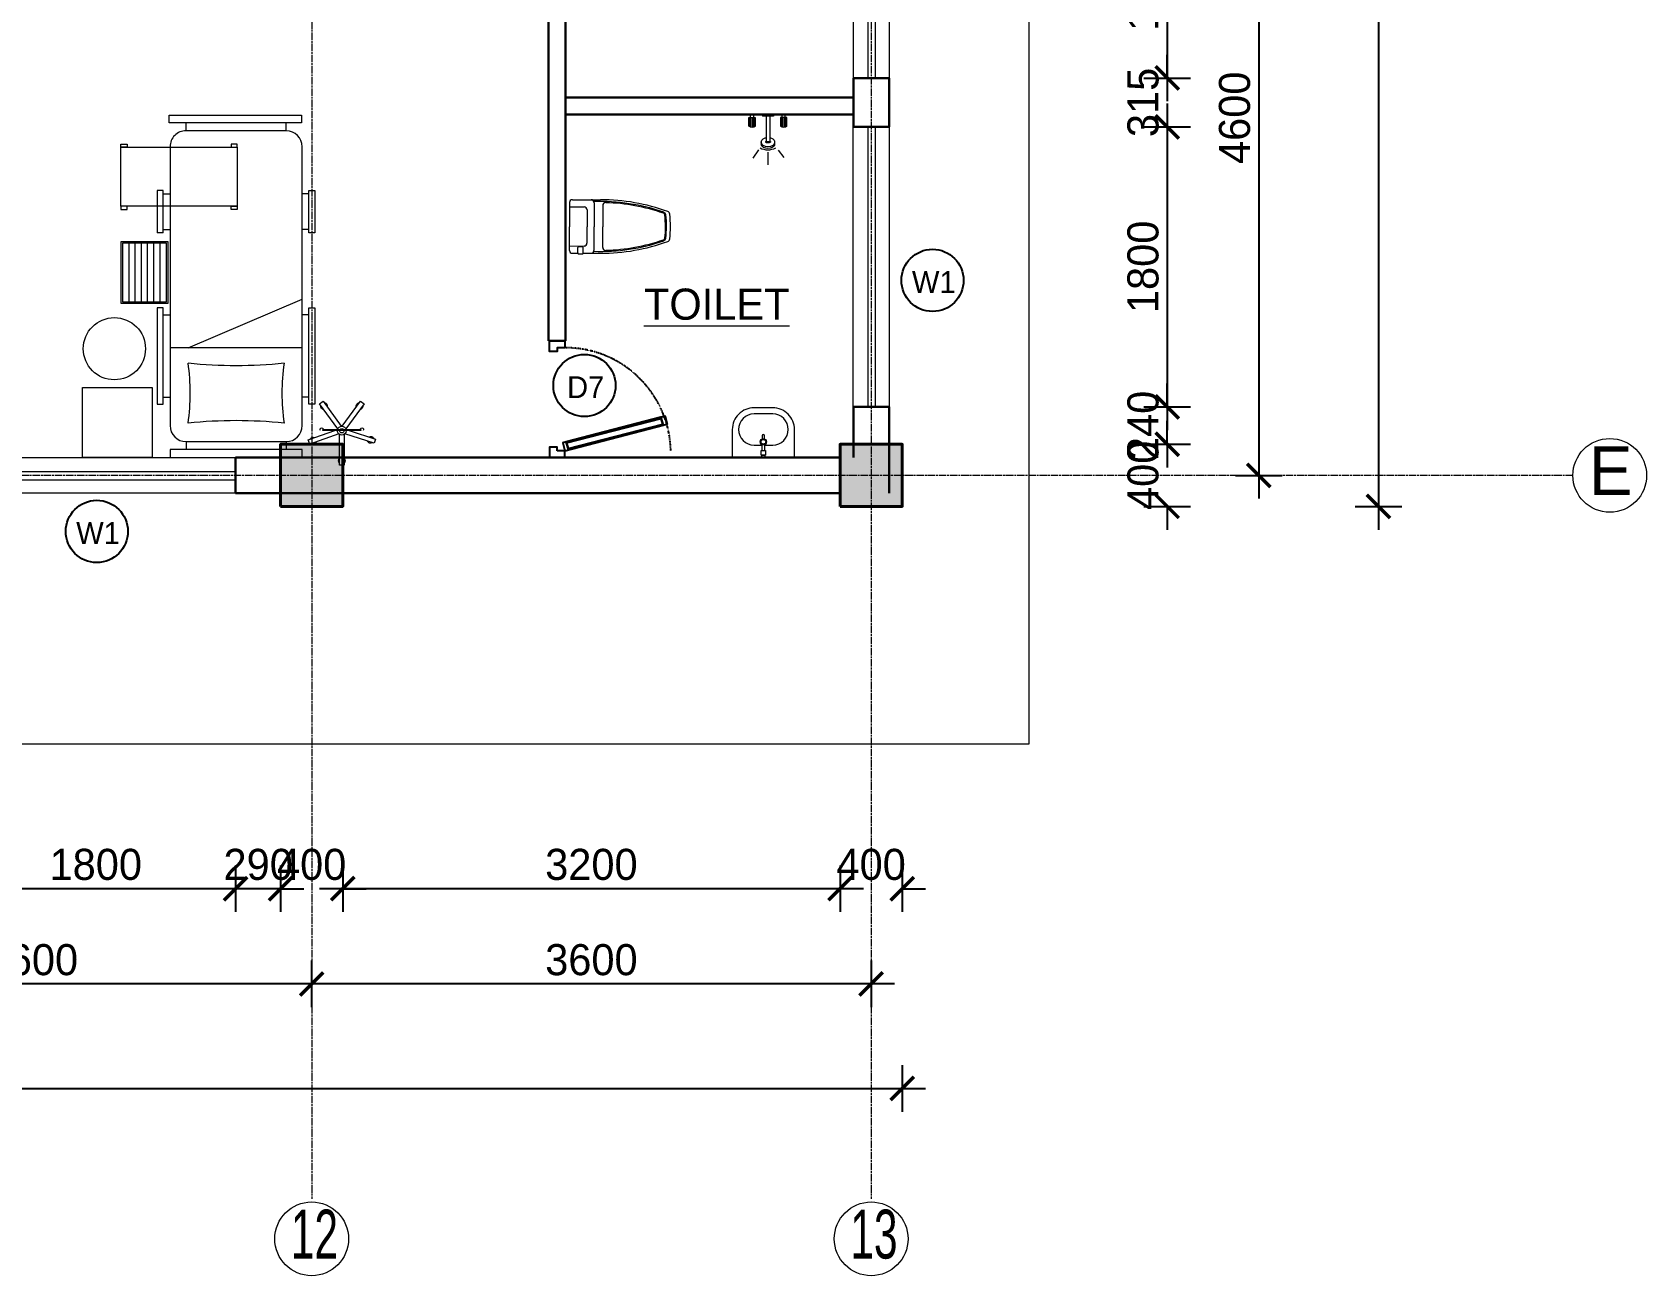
# Model space of a CAD drawing. Header units: inches. Extents: x -3071 to 2014935, y -37057 to 549694.
# Drawn here: x 1481552 to 1491939, y 351178 to 359177 of the extents above; entities that cross this region are included whole.
import ezdxf
from ezdxf.enums import TextEntityAlignment as Align

# ---------------------------------------------------------------- set-up
doc = ezdxf.new("R2010")
doc.units = ezdxf.units.IN
doc.header["$MEASUREMENT"] = 0
for name, pattern in [('ACAD_ISO08W100', [36, 24, -3, 6, -3]), ('DASHED', [0.75, 0.5, -0.25]), ('TRAZOS1', [0.15, 0.1, -0.05])]:
    doc.linetypes.add(name, pattern=pattern)
for name, color, linetype, lineweight in [('001-Archi- door window elevation', 92, 'Continuous', 25), ('001-Archi- Loose Furniture', 13, 'Continuous', 0), ('001-Archi-Opening Tags', 14, 'Continuous', 25), ('001-Archi-Sanitary', 130, 'Continuous', 5), ('001-Archi-Text', 180, 'Continuous', 18), ('002-Archi- Opening', 90, 'Continuous', 25), ('A .4 col', 5, 'Continuous', 40), ('A 0.13 dw', 3, 'Continuous', 13), ('A 0.13 IND DIM', 240, 'Continuous', 13), ('cen', 50, 'ACAD_ISO08W100', 5), ('dotted line', 1, 'DASHED', 9), ('Grid Tag', 6, 'Continuous', 20), ('p1 walls stone outline', 4, 'Continuous', 30)]:
    doc.layers.add(name, color=color, linetype=linetype, lineweight=lineweight)
doc.styles.add('Archi 100', font='GOTHIC.TTF', dxfattribs={"height": 200})
doc.styles.add('CG', font='GOTHIC.TTF', dxfattribs={"height": 40})
doc.styles.get("Standard").update_dxf_attribs({"font": 'GOTHIC.TTF'})
doc.dimstyles.new('Archi 100', dxfattribs={"dimtxt": 200, "dimasz": 150, "dimexe": 150, "dimexo": 300, "dimgap": 50, "dimtad": 1, "dimdec": 0, "dimrnd": 5, "dimzin": 0, "dimdsep": 46, "dimtxsty": 'Archi 100', "dimblk": 'ARCHTICK', "dimcen": 0.09, "dimdle": 150, "dimclrd": 256, "dimclre": 256, "dimclrt": 256, "dimadec": 0, "dimazin": 0, "dimtfac": 1, "dimtdec": 0, "dimtix": 1, "dimtofl": 0, "dimtmove": 0, "dimatfit": 3, "dimfxl": 150, "dimfxlon": 1, "dimtolj": 1, "dimtzin": 0, "dimlwd": -1, "dimlwe": -1, "dimarcsym": 0})

# ---------------------------------------------------------------- blocks, each defined once
blk = doc.blocks.new('W2')
at = {"layer": 'A 0.13 dw'}
for points in [[(143910, 195589), (143910, 195359), (142110, 195359), (142110, 195589)], [(142110, 195446), (143910, 195446), (143910, 195496), (142110, 195496)]]:
    blk.add_lwpolyline(points, close=True, dxfattribs=at)
blk = doc.blocks.new('grid')
at = {"layer": 'Grid Tag', "linetype": 'Continuous', "ltscale": 30}
blk.add_circle((51, 48), 264, dxfattribs=at)
blk.add_attdef('GRID', (-143, -93), '', height=200)
blk = doc.blocks.new('window tag')
blk.add_circle((0, 0), 200)
at = {"style": 'Archi 100', "flags": 1}
for tag, p in [('WIDTH', (15, 174.5)), ('HEIGHT', (-4.5, -348.5))]:
    blk.add_attdef(tag, p, '', height=200, dxfattribs=at)
at = {"style": 'Archi 100'}
blk.add_attdef('SYMBOL', text='', height=200, dxfattribs=at).set_placement((8, -10.5), align=Align.MIDDLE_CENTER)
blk = doc.blocks.new('MA-47')
for p, q in [((-0.1, 0.01), (-0.1, 0.39)), ((-0.06, 0.01), (-0.06, 0.39)), ((-0.02, 0.01), (-0.02, 0.39)), ((0.02, 0.01), (0.02, 0.39)), ((0.06, 0.01), (0.06, 0.39)), ((0.1, 0.01), (0.1, 0.39))]:
    blk.add_line(p, q)
for points in [[(0.15, 0.4), (0.15, 0), (-0.15, 0), (-0.15, 0.4)], [(0.14, 0.39), (0.14, 0.01), (-0.14, 0.01), (-0.14, 0.39)]]:
    blk.add_lwpolyline(points, close=True)
blk = doc.blocks.new('bed for ward')
for p, q in [((425, 0), (-425, 0)), ((425, -52), (425, 0)), ((-425, 0), (-425, -52)), ((-425, -52), (425, -52)), ((-322, -102), (-322, -52)), ((322, -102), (-322, -102)), ((322, -102), (322, -52)), ((-425, -205), (-425, -1999)), ((425, -1999), (425, -205)), ((-507, -963), (-507, -343)), ((-507, -343), (-469, -343)), ((-469, -343), (-469, -963)), ((-469, -389), (-425, -389)), ((469, -389), (425, -389)), ((469, -343), (469, -963)), ((507, -343), (469, -343)), ((507, -963), (507, -343)), ((309, -705), (-425, -1019)), ((-425, -705), (425, -705)), ((-469, -917), (-425, -917)), ((469, -917), (425, -917)), ((-469, -963), (-507, -963)), ((469, -963), (507, -963)), ((-507, -1717), (-507, -1446)), ((-507, -1446), (-469, -1446)), ((-469, -1446), (-469, -1717)), ((469, -1446), (507, -1446)), ((469, -1446), (469, -1717)), ((507, -1717), (507, -1446)), ((-469, -1466), (-425, -1466)), ((469, -1466), (425, -1466)), ((-469, -1717), (-507, -1717)), ((-469, -1697), (-425, -1697)), ((469, -1697), (425, -1697)), ((469, -1717), (507, -1717)), ((-421, -2153), (430, -2153)), ((-421, -2203), (-421, -2153)), ((-322, -2102), (-322, -2153)), ((-322, -2102), (322, -2102)), ((322, -2102), (322, -2153)), ((430, -2153), (430, -2203)), ((430, -2203), (-421, -2203))]:
    blk.add_line(p, q)
for centre, radius, start, end in [((-322, -205), 103, 90, 180), ((322, -205), 103, 0, 90), ((-1661, -414), 1366, 351.8497, 8.1503), ((0, 2685), 2922, 263.9324, 276.0676), ((1661, -414), 1366, 171.8497, 188.1503), ((0, -3514), 2922, 83.9324, 96.0676), ((-322, -1999), 103, 180, 270), ((322, -1999), 103, 270, 0)]:
    blk.add_arc(centre, radius, start, end)
blk = doc.blocks.new('A$C61D660A5')
for p, q in [((0, 190), (0, 210)), ((0, 210), (40, 210)), ((40, 210), (40, 190)), ((749.5, 210), (709.5, 210)), ((709.5, 210), (709.5, 190)), ((749.5, 190), (749.5, 210)), ((0, -190), (0, 190)), ((0, 190), (749.5, 190)), ((40, 190), (0, 190)), ((709.5, 190), (749.5, 190)), ((749.5, 190), (749.5, -190)), ((749.5, -190), (0, -190)), ((0, -190), (0, -210)), ((40, -190), (0, -190)), ((40, -210), (40, -190)), ((709.5, -210), (709.5, -190)), ((709.5, -190), (749.5, -190)), ((749.5, -190), (749.5, -210)), ((0, -210), (40, -210)), ((749.5, -210), (709.5, -210))]:
    blk.add_line(p, q)
blk = doc.blocks.new('A$C4ED6536C')
blk.add_line((0.117, 0), (-0.189, 0))
for points in [[(-0.018, 0.031), (-0.018, 0.279), (-0.054, 0.279), (-0.054, 0.031)], [(-0.06, 0.027), (-0.294, 0.109), (-0.306, 0.075), (-0.091, 0)], [(0.023, 0), (0.236, 0.068), (0.225, 0.102), (-0.012, 0.027)], [(-0.069, -0.015), (-0.215, -0.215), (-0.186, -0.236), (-0.04, -0.036)], [(-0.032, -0.036), (0.114, -0.236), (0.143, -0.215), (-0.003, -0.015)]]:
    blk.add_lwpolyline(points)
blk.add_lwpolyline([(-0.207, 0, 2.414214), (-0.189, 0), (-0.189, -0.009), (0.117, -0.009), (0.117, 0, 2.414214), (0.135, 0)], format="xyb")
for centre, radius, start, end in [((-0.036, 0.243), 0.027, 131.7788, 228.1582), ((-0.036, 0.243), 0.027, 311.7788, 48.1582), ((-0.266, 0.08), 0.027, 202.5611, 298.9405), ((-0.266, 0.08), 0.027, 22.5611, 118.9405), ((-0.036, 0), 0.036, 360, 180), ((-0.036, 0), 0.018, 0, 180), ((0.196, 0.074), 0.027, 59.502, 155.8814), ((0.196, 0.074), 0.027, 239.502, 335.8814), ((-0.036, 0), 0.036, 194.4775, 345.5225), ((-0.036, 0), 0.018, 210, 330), ((-0.179, -0.197), 0.027, 95.7559, 192.1352), ((-0.179, -0.197), 0.027, 275.7559, 12.1352), ((0.107, -0.197), 0.027, 167.937, 264.3164), ((0.107, -0.197), 0.027, 347.937, 84.3164)]:
    blk.add_arc(centre, radius, start, end)
blk = doc.blocks.new('General ward bed')
blk.add_lwpolyline([(989, -450), (539, -450), (539, 0), (989, 0)], close=True)
blk.add_circle((783, -700), 200)
at = {"xscale": -800, "yscale": 800, "zscale": 800}
blk.add_blockref('A$C4ED6536C', (-709, -173), dxfattribs=at)
for name, p in [('bed for ward', (0, 0)), ('A$C61D660A5', (-8, -1806))]:
    blk.add_blockref(name, p)
at = {"xscale": 1000, "yscale": 1000, "zscale": 1000, "rotation": 180}
blk.add_blockref('MA-47', (589, -990), dxfattribs=at)
blk = doc.blocks.new('sa oct uni toi')
for p, q in [((-214, 420), (-214, 287)), ((-88, 458), (-200, 458)), ((-158, 439), (-158, 287)), ((-89, 455), (-89, 420)), ((-60, 461), (-82, 461)), ((-19, 458), (-54, 458)), ((-53, 455), (-53, 420)), ((0, 439), (0, 287)), ((-113, 392), (-113, 287)), ((0, 411), (-94, 411)), ((-60, 414), (-82, 414)), ((-82, 414), (-82, 411)), ((-60, 414), (-60, 411)), ((-214, 151), (-214, 287)), ((-158, 132), (-158, 287)), ((-113, 179), (-113, 287)), ((0, 132), (0, 287)), ((-19, 113), (-200, 113)), ((0, 160), (-94, 160))]:
    blk.add_line(p, q)
for centre, radius, start, end in [((-200, -804), 1262, 90, 110.0218), ((-200, -804), 1250, 88.0034, 109.0034), ((-200, -804), 1243, 91.5459, 109.0034), ((-233, 420), 18.9, 360, 91.5459), ((-139, 439), 18.9, 90, 180), ((-82, 455), 6.31, 150, 180), ((-82, 420), 6.31, 180, 270), ((-82, 455), 6.31, 90, 150), ((-60, 455), 6.31, 30, 90), ((-60, 420), 6.31, 270, 360), ((-60, 455), 6.31, 360, 30), ((-19, 439), 18.9, 360, 90), ((-35, 287), 615, 172.6652, 179.9981), ((-626, 364), 18.9, 110.0218, 174.8892), ((-44, 287), 580, 172.6856, 179.998), ((-601, 359), 18.9, 109.0034, 174.9977), ((-44, 287), 575, 172.6683, 179.998), ((-601, 359), 12.6, 109.0034, 174.9977), ((-94, 392), 18.9, 90, 180), ((15, 287), 665, 180.0016, 187.0523), ((6, 287), 631, 180.0016, 187.0158), ((-601, 212), 18.9, 185.0023, 250.9966), ((7, 287), 625, 180.0016, 187.0303), ((-601, 212), 12.6, 185.0023, 250.9966), ((-626, 207), 18.9, 185.1108, 249.9782), ((-200, 1375), 1262, 249.9782, 270), ((-200, 1375), 1250, 250.9966, 271.9966), ((-200, 1375), 1243, 250.9966, 268.4541), ((-233, 151), 18.9, 268.4541, 360), ((-139, 132), 18.9, 180, 270), ((-94, 179), 18.9, 180, 270), ((-19, 132), 18.9, 270, 360)]:
    blk.add_arc(centre, radius, start, end)
blk = doc.blocks.new('charpi western plan with cistern')
at = {"rotation": 270}
blk.add_blockref('sa oct uni toi', (-287, 0), dxfattribs=at)
blk = doc.blocks.new('SGOWER')
for p, q in [((1272582, 1354836), (1272534, 1354873)), ((1272729, 1354878), (1272791, 1354878)), ((1272729, 1354867), (1272791, 1354867)), ((1272731, 1354885), (1272791, 1354885)), ((1272731, 1354861), (1272791, 1354861)), ((1272734, 1354889), (1272791, 1354889)), ((1272734, 1354856), (1272791, 1354856)), ((1272735, 1354891), (1272791, 1354891)), ((1272735, 1354854), (1272791, 1354854)), ((1272737, 1354893), (1272791, 1354893)), ((1272791, 1354853), (1272737, 1354853)), ((1272791, 1354893), (1272791, 1354853)), ((1272791, 1354883), (1272811, 1354883)), ((1272791, 1354863), (1272811, 1354863)), ((1272811, 1354883), (1272811, 1354863)), ((1272568, 1354771), (1272487, 1354771)), ((1272634, 1354814), (1272622, 1354814)), ((1272637, 1354787), (1272634, 1354787)), ((1272637, 1354755), (1272634, 1354755)), ((1272637, 1354755), (1272637, 1354787)), ((1272801, 1354784), (1272637, 1354784)), ((1272801, 1354759), (1272637, 1354759)), ((1272811, 1354807), (1272801, 1354807)), ((1272801, 1354807), (1272801, 1354736)), ((1272811, 1354807), (1272811, 1354736)), ((1272585, 1354711), (1272530, 1354674)), ((1272634, 1354728), (1272622, 1354728)), ((1272729, 1354675), (1272791, 1354675)), ((1272729, 1354664), (1272791, 1354664)), ((1272731, 1354682), (1272791, 1354682)), ((1272731, 1354658), (1272791, 1354658)), ((1272734, 1354686), (1272791, 1354686)), ((1272734, 1354653), (1272791, 1354653)), ((1272735, 1354688), (1272791, 1354688)), ((1272735, 1354651), (1272791, 1354651)), ((1272791, 1354690), (1272737, 1354690)), ((1272737, 1354649), (1272791, 1354649)), ((1272791, 1354649), (1272791, 1354690)), ((1272791, 1354680), (1272811, 1354680)), ((1272791, 1354659), (1272811, 1354659)), ((1272811, 1354736), (1272801, 1354736)), ((1272811, 1354680), (1272811, 1354659))]:
    blk.add_line(p, q)
for centre, major_axis, start_param, end_param in [((1272759, 1354873), (-21.6, -21.6), -1.515126, -0.055671), ((1272661, 1354771), (-47.9, -47.9), -1.207719, -0.363078), ((1272622, 1354789), (-18, 18), 5.497787, 6.646263), ((1272622, 1354754), (-18, -18), -0.363078, 0.785398), ((1272661, 1354771), (-40.7, 40.7), 0.215777, 1.355019), ((1272634, 1354789), (-18, 18), 4.496612, 6.498962), ((1272634, 1354754), (-18, 18), 1.355019, 3.357369), ((1272655, 1354771), (-19.1, 19.1), 0.161314, 1.409482), ((1272606, 1354771), (-40.7, -40.7), 2.578612, 2.925816), ((1272606, 1354771), (-40.7, 40.7), 3.357369, 3.704573), ((1272759, 1354670), (-21.6, -21.6), -1.515126, -0.055671)]:
    blk.add_ellipse(centre, major_axis=major_axis, ratio=1, start_param=start_param, end_param=end_param)
at = {"extrusion": (0, 0, -1)}
blk.add_ellipse((1272687, 1354771), major_axis=(0, 103), ratio=1, start_param=4.205176, end_param=5.219602, dxfattribs=at)
blk = doc.blocks.new('ed 17')
for p, q in [((95, -116), (44, -130)), ((44, -130), (208, -761)), ((50, -152), (101, -138)), ((94, -140), (58, -150)), ((58, -150), (215, -759)), ((94, -140), (251, -750)), ((101, -138), (95, -116)), ((259, -748), (101, -138)), ((101, -138), (259, -748)), ((215, -759), (208, -761)), ((208, -761), (215, -788)), ((251, -750), (215, -759)), ((266, -774), (215, -788)), ((251, -750), (259, -748)), ((259, -748), (266, -774))]:
    blk.add_line(p, q)
for points in [[(44, -80), (67, -80), (67, -30), (0, -30), (0, -130), (44, -130), (208, -761), (215, -788), (266, -774), (259, -748), (101, -138), (101, -138), (95, -116), (44, -130)], [(58, -150), (215, -759), (251, -750), (94, -140)]]:
    blk.add_lwpolyline(points, close=True)
at = {"elevation": 0}
blk.add_lwpolyline([(750, -30), (750, -130), (706, -130), (706, -80), (683, -80), (683, -30)], close=True, dxfattribs=at)
at = {"linetype": 'TRAZOS1'}
blk.add_arc((28, -133), 678, 271.3504, 0.2643, dxfattribs=at)
blk = doc.blocks.new('tap bib short neck plan')
at = {"linetype": 'Continuous'}
blk.add_lwpolyline([(39, 10), (0, 10), (0, -10), (39, -10)], dxfattribs=at)
blk.add_lwpolyline([(74, -8), (95, -8, 1), (95, 8), (74, 8)], format="xyb", dxfattribs=at)
for radius in [20, 15]:
    blk.add_circle((56, 0), radius, dxfattribs=at)
blk = doc.blocks.new('washbasin plan 0400w with tap')
blk.add_lwpolyline([(60, 320, -0.312376), (60, 320), (-60, 320, 0.414214), (-200, 180), (-200, 0), (200, 0), (200, 180, 0.414214)], format="xyb", close=True)
blk.add_lwpolyline([(10, 80), (60, 80, 1), (60, 280), (-60, 280, 1), (-60, 80), (-10, 80)], format="xyb")
at = {"linetype": 'Continuous'}
for points in [[(-14, 45), (14, 45), (14, 15), (-14, 15)], [(-10, 15), (10, 15), (10, 0), (-10, 0)]]:
    blk.add_lwpolyline(points, close=True, dxfattribs=at)
at = {"ltscale": 100, "rotation": 90}
blk.add_blockref('tap bib short neck plan', (0, 45), dxfattribs=at)
blk = doc.blocks.new('vfrfrfef')
at = {"layer": 'A 0.13 dw'}
for points in [[(1185496, 370608), (1185496, 370378), (1184296, 370378), (1184296, 370608)], [(1184296, 370465), (1185496, 370465), (1185496, 370515), (1184296, 370515)]]:
    blk.add_lwpolyline(points, close=True, dxfattribs=at)
blk = doc.blocks.new('_ArchTick')
at = {"color": 0, "linetype": 'ByBlock', "const_width": 0.15}
blk.add_lwpolyline([(-0.5, -0.5), (0.5, 0.5)], dxfattribs=at)
blk = doc.blocks.new('*D1870')
at = {"transparency": 16777216}
for p, q in [((1488854, 360233), (1488854, 358733)), ((1488704, 360083), (1489004, 360083)), ((1488704, 358883), (1489004, 358883))]:
    blk.add_line(p, q, dxfattribs=at)
at = {"layer": 'Defpoints', "color": 0, "transparency": 16777216}
for p in [(1487064, 360083), (1487064, 358883), (1488854, 358883)]:
    blk.add_point(p, dxfattribs=at)
at = {"transparency": 16777216, "xscale": 150, "yscale": 150, "zscale": 150}
for p, rotation in [((1488854, 360083), 90), ((1488854, 358883), 270)]:
    blk.add_blockref('_ArchTick', p, dxfattribs=dict(at, rotation=rotation))
at = {"transparency": 16777216, "insert": (1488699, 359483), "char_height": 200, "attachment_point": 5, "rotation": 90, "style": 'Archi 100'}
blk.add_mtext('\\A1;1200', dxfattribs=at)
blk = doc.blocks.new('*D1871')
at = {"transparency": 16777216}
for p, q in [((1488854, 358883), (1488854, 359033)), ((1488704, 358883), (1489004, 358883)), ((1488704, 358568), (1489004, 358568)), ((1488854, 358568), (1488854, 358418))]:
    blk.add_line(p, q, dxfattribs=at)
at = {"layer": 'Defpoints', "color": 0, "transparency": 16777216}
for p in [(1487064, 358883), (1487064, 358568), (1488854, 358568)]:
    blk.add_point(p, dxfattribs=at)
at = {"transparency": 16777216, "xscale": 150, "yscale": 150, "zscale": 150}
for p, rotation in [((1488854, 358883), 270), ((1488854, 358568), 90)]:
    blk.add_blockref('_ArchTick', p, dxfattribs=dict(at, rotation=rotation))
at = {"transparency": 16777216, "insert": (1488699, 358726), "char_height": 200, "attachment_point": 5, "rotation": 90, "style": 'Archi 100'}
blk.add_mtext('\\A1;315', dxfattribs=at)
blk = doc.blocks.new('*D1872')
at = {"transparency": 16777216}
for p, q in [((1488854, 358718), (1488854, 356618)), ((1488704, 358568), (1489004, 358568)), ((1488704, 356768), (1489004, 356768))]:
    blk.add_line(p, q, dxfattribs=at)
at = {"layer": 'Defpoints', "color": 0, "transparency": 16777216}
for p in [(1487064, 358568), (1487064, 356768), (1488854, 356768)]:
    blk.add_point(p, dxfattribs=at)
at = {"transparency": 16777216, "xscale": 150, "yscale": 150, "zscale": 150}
for p, rotation in [((1488854, 358568), 90), ((1488854, 356768), 270)]:
    blk.add_blockref('_ArchTick', p, dxfattribs=dict(at, rotation=rotation))
at = {"transparency": 16777216, "insert": (1488699, 357668), "char_height": 200, "attachment_point": 5, "rotation": 90, "style": 'Archi 100'}
blk.add_mtext('\\A1;1800', dxfattribs=at)
blk = doc.blocks.new('*D1873')
at = {"transparency": 16777216}
for p, q in [((1488854, 356768), (1488854, 356918)), ((1488704, 356768), (1489004, 356768)), ((1488704, 356527), (1489004, 356527)), ((1488854, 356527), (1488854, 356377))]:
    blk.add_line(p, q, dxfattribs=at)
at = {"layer": 'Defpoints', "color": 0, "transparency": 16777216}
for p in [(1487064, 356768), (1487149, 356527), (1488854, 356527)]:
    blk.add_point(p, dxfattribs=at)
at = {"transparency": 16777216, "xscale": 150, "yscale": 150, "zscale": 150}
for p, rotation in [((1488854, 356768), 270), ((1488854, 356527), 90)]:
    blk.add_blockref('_ArchTick', p, dxfattribs=dict(at, rotation=rotation))
at = {"transparency": 16777216, "insert": (1488699, 356648), "char_height": 200, "attachment_point": 5, "rotation": 90, "style": 'Archi 100'}
blk.add_mtext('\\A1;240', dxfattribs=at)
blk = doc.blocks.new('*D1874')
at = {"transparency": 16777216}
for p, q in [((1488854, 356527), (1488854, 356677)), ((1488704, 356527), (1489004, 356527)), ((1488704, 356127), (1489004, 356127)), ((1488854, 356127), (1488854, 355977))]:
    blk.add_line(p, q, dxfattribs=at)
at = {"layer": 'Defpoints', "color": 0, "transparency": 16777216}
for p in [(1487149, 356527), (1487149, 356127), (1488854, 356127)]:
    blk.add_point(p, dxfattribs=at)
at = {"transparency": 16777216, "xscale": 150, "yscale": 150, "zscale": 150}
for p, rotation in [((1488854, 356527), 270), ((1488854, 356127), 90)]:
    blk.add_blockref('_ArchTick', p, dxfattribs=dict(at, rotation=rotation))
at = {"transparency": 16777216, "insert": (1488699, 356327), "char_height": 200, "attachment_point": 5, "rotation": 90, "style": 'Archi 100'}
blk.add_mtext('\\A1;400', dxfattribs=at)
blk = doc.blocks.new('*D1878')
at = {"transparency": 16777216}
for p, q in [((1489443, 361077), (1489443, 356177)), ((1489293, 360927), (1489593, 360927)), ((1489293, 356327), (1489593, 356327))]:
    blk.add_line(p, q, dxfattribs=at)
at = {"layer": 'Defpoints', "color": 0, "transparency": 16777216}
for p in [(1486949, 360927), (1486949, 356327), (1489443, 356327)]:
    blk.add_point(p, dxfattribs=at)
at = {"transparency": 16777216, "xscale": 150, "yscale": 150, "zscale": 150}
for p, rotation in [((1489443, 360927), 90), ((1489443, 356327), 270)]:
    blk.add_blockref('_ArchTick', p, dxfattribs=dict(at, rotation=rotation))
at = {"transparency": 16777216, "insert": (1489288, 358627), "char_height": 200, "attachment_point": 5, "rotation": 90, "style": 'Archi 100'}
blk.add_mtext('\\A1;4600', dxfattribs=at)
blk = doc.blocks.new('*D1879')
at = {"transparency": 16777216}
for p, q in [((1490213, 373377), (1490213, 355977)), ((1490063, 373227), (1490363, 373227)), ((1490063, 356127), (1490363, 356127))]:
    blk.add_line(p, q, dxfattribs=at)
at = {"layer": 'Defpoints', "color": 0, "transparency": 16777216}
for p in [(1487149, 373227), (1487149, 356127), (1490213, 356127)]:
    blk.add_point(p, dxfattribs=at)
at = {"transparency": 16777216, "xscale": 150, "yscale": 150, "zscale": 150}
for p, rotation in [((1490213, 373227), 90), ((1490213, 356127), 270)]:
    blk.add_blockref('_ArchTick', p, dxfattribs=dict(at, rotation=rotation))
at = {"transparency": 16777216, "insert": (1490058, 364677), "char_height": 200, "attachment_point": 5, "rotation": 90, "style": 'Archi 100'}
blk.add_mtext('\\A1;17100', dxfattribs=at)
blk = doc.blocks.new('*D1880')
at = {"transparency": 16777216}
for p, q in [((1486749, 353818), (1486749, 353518)), ((1487149, 353818), (1487149, 353518)), ((1486749, 353668), (1486599, 353668)), ((1487149, 353668), (1487299, 353668))]:
    blk.add_line(p, q, dxfattribs=at)
at = {"layer": 'Defpoints', "color": 0, "transparency": 16777216}
for p in [(1486749, 356127), (1487149, 356127), (1486749, 353668)]:
    blk.add_point(p, dxfattribs=at)
at = {"transparency": 16777216, "xscale": 150, "yscale": 150, "zscale": 150}
blk.add_blockref('_ArchTick', (1486749, 353668), dxfattribs=at)
at = {"transparency": 16777216, "xscale": 150, "yscale": 150, "zscale": 150, "rotation": 180}
blk.add_blockref('_ArchTick', (1487149, 353668), dxfattribs=at)
at = {"transparency": 16777216, "insert": (1486949, 353823), "char_height": 200, "attachment_point": 5, "style": 'Archi 100'}
blk.add_mtext('\\A1;400', dxfattribs=at)
blk = doc.blocks.new('*D1881')
at = {"transparency": 16777216}
for p, q in [((1483549, 353818), (1483549, 353518)), ((1486749, 353818), (1486749, 353518)), ((1486899, 353668), (1483399, 353668))]:
    blk.add_line(p, q, dxfattribs=at)
at = {"layer": 'Defpoints', "color": 0, "transparency": 16777216}
for p in [(1483549, 356127), (1486749, 356127), (1483549, 353668)]:
    blk.add_point(p, dxfattribs=at)
at = {"transparency": 16777216, "xscale": 150, "yscale": 150, "zscale": 150, "rotation": 180}
blk.add_blockref('_ArchTick', (1483549, 353668), dxfattribs=at)
at = {"transparency": 16777216, "xscale": 150, "yscale": 150, "zscale": 150}
blk.add_blockref('_ArchTick', (1486749, 353668), dxfattribs=at)
at = {"transparency": 16777216, "insert": (1485149, 353823), "char_height": 200, "attachment_point": 5, "style": 'Archi 100'}
blk.add_mtext('\\A1;3200', dxfattribs=at)
blk = doc.blocks.new('*D1882')
at = {"transparency": 16777216}
for p, q in [((1483149, 353818), (1483149, 353518)), ((1483549, 353818), (1483549, 353518)), ((1483149, 353668), (1482999, 353668)), ((1483549, 353668), (1483699, 353668))]:
    blk.add_line(p, q, dxfattribs=at)
at = {"layer": 'Defpoints', "color": 0, "transparency": 16777216}
for p in [(1483149, 356127), (1483549, 356127), (1483149, 353668)]:
    blk.add_point(p, dxfattribs=at)
at = {"transparency": 16777216, "xscale": 150, "yscale": 150, "zscale": 150}
blk.add_blockref('_ArchTick', (1483149, 353668), dxfattribs=at)
at = {"transparency": 16777216, "xscale": 150, "yscale": 150, "zscale": 150, "rotation": 180}
blk.add_blockref('_ArchTick', (1483549, 353668), dxfattribs=at)
at = {"transparency": 16777216, "insert": (1483349, 353823), "char_height": 200, "attachment_point": 5, "style": 'Archi 100'}
blk.add_mtext('\\A1;400', dxfattribs=at)
blk = doc.blocks.new('*D1883')
at = {"transparency": 16777216}
for p, q in [((1482860, 353818), (1482860, 353518)), ((1483149, 353818), (1483149, 353518)), ((1482860, 353668), (1482710, 353668)), ((1483149, 353668), (1483299, 353668))]:
    blk.add_line(p, q, dxfattribs=at)
at = {"layer": 'Defpoints', "color": 0, "transparency": 16777216}
for p in [(1482860, 356212), (1483149, 356127), (1482860, 353668)]:
    blk.add_point(p, dxfattribs=at)
at = {"transparency": 16777216, "xscale": 150, "yscale": 150, "zscale": 150}
blk.add_blockref('_ArchTick', (1482860, 353668), dxfattribs=at)
at = {"transparency": 16777216, "xscale": 150, "yscale": 150, "zscale": 150, "rotation": 180}
blk.add_blockref('_ArchTick', (1483149, 353668), dxfattribs=at)
at = {"transparency": 16777216, "insert": (1483005, 353823), "char_height": 200, "attachment_point": 5, "style": 'Archi 100'}
blk.add_mtext('\\A1;290', dxfattribs=at)
blk = doc.blocks.new('*D1884')
at = {"transparency": 16777216}
for p, q in [((1481060, 353818), (1481060, 353518)), ((1482860, 353818), (1482860, 353518)), ((1483010, 353668), (1480910, 353668))]:
    blk.add_line(p, q, dxfattribs=at)
at = {"layer": 'Defpoints', "color": 0, "transparency": 16777216}
for p in [(1481060, 356212), (1482860, 356212), (1481060, 353668)]:
    blk.add_point(p, dxfattribs=at)
at = {"transparency": 16777216, "xscale": 150, "yscale": 150, "zscale": 150, "rotation": 180}
blk.add_blockref('_ArchTick', (1481060, 353668), dxfattribs=at)
at = {"transparency": 16777216, "xscale": 150, "yscale": 150, "zscale": 150}
blk.add_blockref('_ArchTick', (1482860, 353668), dxfattribs=at)
at = {"transparency": 16777216, "insert": (1481960, 353823), "char_height": 200, "attachment_point": 5, "style": 'Archi 100'}
blk.add_mtext('\\A1;1800', dxfattribs=at)
blk = doc.blocks.new('*D1908')
at = {"transparency": 16777216}
for p, q in [((1483349, 353205), (1483349, 352905)), ((1486949, 353205), (1486949, 352905)), ((1487099, 353055), (1483199, 353055))]:
    blk.add_line(p, q, dxfattribs=at)
at = {"layer": 'Defpoints', "color": 0, "transparency": 16777216}
for p in [(1483349, 356327), (1486949, 356327), (1483349, 353055)]:
    blk.add_point(p, dxfattribs=at)
at = {"transparency": 16777216, "xscale": 150, "yscale": 150, "zscale": 150, "rotation": 180}
blk.add_blockref('_ArchTick', (1483349, 353055), dxfattribs=at)
at = {"transparency": 16777216, "xscale": 150, "yscale": 150, "zscale": 150}
blk.add_blockref('_ArchTick', (1486949, 353055), dxfattribs=at)
at = {"transparency": 16777216, "insert": (1485149, 353210), "char_height": 200, "attachment_point": 5, "style": 'Archi 100'}
blk.add_mtext('\\A1;3600', dxfattribs=at)
blk = doc.blocks.new('*D1909')
at = {"transparency": 16777216}
for p, q in [((1479749, 353205), (1479749, 352905)), ((1483349, 353205), (1483349, 352905)), ((1483499, 353055), (1479599, 353055))]:
    blk.add_line(p, q, dxfattribs=at)
at = {"layer": 'Defpoints', "color": 0, "transparency": 16777216}
for p in [(1479749, 356327), (1483349, 356327), (1479749, 353055)]:
    blk.add_point(p, dxfattribs=at)
at = {"transparency": 16777216, "xscale": 150, "yscale": 150, "zscale": 150, "rotation": 180}
blk.add_blockref('_ArchTick', (1479749, 353055), dxfattribs=at)
at = {"transparency": 16777216, "xscale": 150, "yscale": 150, "zscale": 150}
blk.add_blockref('_ArchTick', (1483349, 353055), dxfattribs=at)
at = {"transparency": 16777216, "insert": (1481549, 353210), "char_height": 200, "attachment_point": 5, "style": 'Archi 100'}
blk.add_mtext('\\A1;3600', dxfattribs=at)
blk = doc.blocks.new('*D1920')
at = {"transparency": 16777216}
for p, q in [((1448076, 352533), (1448076, 352233)), ((1487149, 352533), (1487149, 352233)), ((1447926, 352383), (1487299, 352383))]:
    blk.add_line(p, q, dxfattribs=at)
at = {"layer": 'Defpoints', "color": 0, "transparency": 16777216}
for p in [(1448076, 359072), (1487149, 356127), (1487149, 352383)]:
    blk.add_point(p, dxfattribs=at)
at = {"transparency": 16777216, "xscale": 150, "yscale": 150, "zscale": 150, "rotation": 180}
blk.add_blockref('_ArchTick', (1448076, 352383), dxfattribs=at)
at = {"transparency": 16777216, "xscale": 150, "yscale": 150, "zscale": 150}
blk.add_blockref('_ArchTick', (1487149, 352383), dxfattribs=at)
at = {"transparency": 16777216, "insert": (1467613, 352538), "char_height": 200, "attachment_point": 5, "style": 'Archi 100'}
blk.add_mtext('\\A1;39075', dxfattribs=at)

msp = doc.modelspace()

# ---------------------------------------------------------------- hatches: boundary and pattern name
at = {"layer": 'A .4 col', "linetype": 'Continuous'}
h = msp.add_hatch(color=256, dxfattribs=at)
h.dxf.hatch_style = 1
h.paths.add_polyline_path([(1483149.45, 356126.7), (1483549.45, 356126.7), (1483549.45, 356526.7), (1483149.45, 356526.7)])
h = msp.add_hatch(color=256, dxfattribs=at)
h.dxf.hatch_style = 1
h.paths.add_polyline_path([(1486749.45, 356126.7), (1487149.45, 356126.7), (1487149.45, 356526.7), (1486749.45, 356526.7)])

# ---------------------------------------------------------------- linework, layer by layer
for points in [[(1483149.45, 356126.7), (1483549.45, 356126.7), (1483549.45, 356526.7), (1483149.45, 356526.7)], [(1486749.45, 356126.7), (1487149.45, 356126.7), (1487149.45, 356526.7), (1486749.45, 356526.7)]]:
    msp.add_lwpolyline(points, close=True, dxfattribs=at)
at = {"layer": 'cen', "ltscale": 2}
for p, q in [((1483349.45, 378616.21), (1483349.45, 351672.05)), ((1486949.45, 378616.21), (1486949.45, 351672.05)), ((1491464.45, 356326.7), (1443784.45, 356326.7))]:
    msp.add_line(p, q, dxfattribs=at)
at = {"layer": 'dotted line', "linetype": 'Continuous', "ltscale": 1000}
for p, q in [((1487964.45, 374042.47), (1487964.45, 354596.65)), ((1487964.45, 354596.65), (1466174.45, 354596.65))]:
    msp.add_line(p, q, dxfattribs=at)
at = {"layer": 'p1 walls stone outline'}
for p, q in [((1484872.67, 360810.47), (1484872.67, 357191.69)), ((1484982.67, 360810.47), (1484982.67, 357191.69)), ((1486834.45, 358882.86), (1487064.45, 358882.86)), ((1484982.67, 358758.35), (1486834.45, 358758.35)), ((1484982.67, 358648.35), (1486834.45, 358648.35)), ((1486834.45, 358568.29), (1487064.45, 358568.29)), ((1484982.67, 357191.69, 0), (1484872.67, 357191.69, 0)), ((1486834.45, 356768.4), (1486834.45, 356441.46)), ((1486834.45, 356768.4), (1487064.45, 356768.4)), ((1487064.45, 356768.4), (1487064.45, 356211.47)), ((1486749.45, 356441.69), (1482860.06, 356441.69)), ((1482860.06, 356441.69), (1482860.06, 356211.7)), ((1482860.06, 356441.69), (1482860.06, 356211.7)), ((1483149.45, 356211.7), (1483149.45, 356441.7)), ((1486749.45, 356211.7), (1486749.45, 356441.7)), ((1486749.45, 356211.69), (1482860.06, 356211.7))]:
    msp.add_line(p, q, dxfattribs=at)
msp.add_lwpolyline([(1486834.45, 358882.86), (1487064.45, 358882.86), (1487064.45, 358568.29), (1486834.45, 358568.29)], close=True, dxfattribs=at)

# ---------------------------------------------------------------- block references
ref = msp.add_blockref('grid', (1491655.51, 356283.59), dxfattribs=dict(xscale=0.8987445155798923, yscale=0.8987445155798923, zscale=0.8987445155798923))
ref.add_attrib('GRID', 'E', (1491566.98, 356199.81), dxfattribs={"height": 314.56})
ref = msp.add_blockref('grid', (1483303.22, 351372.47), dxfattribs=dict(xscale=0.8987445155798923, yscale=0.8987445155798923, zscale=0.8987445155798923))
ref.add_attrib('GRID', '12', (1483214.69, 351288.69), dxfattribs={"height": 314.561, "width": 0.65})
ref = msp.add_blockref('grid', (1486903.22, 351372.47), dxfattribs=dict(xscale=0.8987445155798923, yscale=0.8987445155798923, zscale=0.8987445155798923))
ref.add_attrib('GRID', '13', (1486814.69, 351288.69), dxfattribs={"height": 314.561, "width": 0.65})
at = {"layer": '001-Archi- door window elevation', "color": 2, "rotation": 90}
msp.add_blockref('vfrfrfef', (1857442.29, -825413.26), dxfattribs=at)
at = {"layer": '001-Archi- Loose Furniture', "rotation": 180}
msp.add_blockref('General ward bed', (1482862.8, 356441.69), dxfattribs=at)
at = {"layer": '001-Archi-Opening Tags'}
ref = msp.add_blockref('window tag', (1487343.82, 357581.31), dxfattribs=at)
ref.add_attrib('SYMBOL', 'W1', dxfattribs={"layer": '0', "height": 140, "style": 'CG'}).set_placement((1487351.82, 357570.81), align=Align.MIDDLE_CENTER)
ref = msp.add_blockref('window tag', (1485104.18, 356904.86, 0), dxfattribs=at)
ref.add_attrib('SYMBOL', 'D7', dxfattribs={"layer": '0', "height": 140, "style": 'CG'}).set_placement((1485112.18, 356894.36, 0), align=Align.MIDDLE_CENTER)
ref = msp.add_blockref('window tag', (1481966.61, 355966.27), dxfattribs=at)
ref.add_attrib('SYMBOL', 'W1', dxfattribs={"layer": '0', "height": 140, "style": 'CG'}).set_placement((1481974.61, 355955.77), align=Align.MIDDLE_CENTER)
at = {"layer": '001-Archi-Sanitary', "xscale": -1, "rotation": 270}
msp.add_blockref('SGOWER', (131513.64, -914163.03), dxfattribs=at)
at = {"layer": '001-Archi-Sanitary', "extrusion": (0.000122475, -0.000312464, -1), "xscale": -1, "zscale": -1, "rotation": 90.0069857846302}
msp.add_blockref('charpi western plan with cistern', (-1485007.73, 357926.36, 70.04), dxfattribs=at)
at = {"layer": '001-Archi-Sanitary'}
msp.add_blockref('washbasin plan 0400w with tap', (1486255.69, 356441.69), dxfattribs=at)
at = {"layer": '002-Archi- Opening', "rotation": 90}
msp.add_blockref('ed 17', (1484848.75, 356441.69), dxfattribs=at)
at = {"layer": 'A 0.13 IND DIM', "rotation": 90}
msp.add_blockref('W2', (1682423.05, 214658.14), dxfattribs=at)
at = {"layer": 'A 0.13 IND DIM'}
msp.add_blockref('W2', (1338949.39, 160853.09), dxfattribs=at)

# ---------------------------------------------------------------- texts
at = {"layer": '001-Archi-Text', "insert": (1486423.46, 357528.29), "char_height": 200, "attachment_point": 3, "style": 'Archi 100'}
msp.add_mtext_dynamic_manual_height_columns('{\\LTOILET}', width=976, gutter_width=1000, heights=[0], dxfattribs=at)

# ---------------------------------------------------------------- dimensions: what is measured, and where the dimension line sits
dim = msp.add_linear_dim(base=(1490212.54, 356126.7), p1=(1487149.45, 373226.69), p2=(1487149.45, 356126.7), angle=90, dimstyle='Archi 100')
dim.commit()
dim.dimension.update_dxf_attribs({"geometry": '*D1879', "text_midpoint": (1490057.51, 364676.69)})
for base, p1, p2, picture, middle in [((1489442.78, 356326.7), (1486949.45, 360926.7), (1486949.45, 356326.7), '*D1878', (1489287.75, 358626.7)), ((1488853.62, 358882.86), (1487064.45, 360082.74), (1487064.45, 358882.86), '*D1870', (1488698.59, 359482.8)), ((1488853.62, 358568.29), (1487064.45, 358882.86), (1487064.45, 358568.29), '*D1871', (1488698.59, 358725.57)), ((1488853.62, 356768.4), (1487064.45, 358568.29), (1487064.45, 356768.4), '*D1872', (1488698.59, 357668.35)), ((1488853.62, 356526.7), (1487064.45, 356768.4), (1487149.45, 356526.7), '*D1873', (1488698.59, 356647.55)), ((1488853.62, 356126.7), (1487149.45, 356526.7), (1487149.45, 356126.7), '*D1874', (1488698.59, 356326.7))]:
    dim = msp.add_linear_dim(base=base, p1=p1, p2=p2, angle=90, dimstyle='Archi 100', override={"dimtmove": 1})
    dim.commit()
    dim.dimension.update_dxf_attribs({"geometry": picture, "text_midpoint": middle})
for base, p1, p2, picture, middle in [((1487149.45, 352383.28), (1448075.56, 359071.7), (1487149.45, 356126.7), '*D1920', (1467612.5, 352538.31)), ((1483349.45, 353055.1), (1486949.45, 356326.7), (1483349.45, 356326.7), '*D1908', (1485149.45, 353210.13)), ((1486749.45, 353668.36), (1487149.45, 356126.7), (1486749.45, 356126.7), '*D1880', (1486949.45, 353823.39))]:
    dim = msp.add_linear_dim(base=base, p1=p1, p2=p2, dimstyle='Archi 100')
    dim.commit()
    dim.dimension.update_dxf_attribs({"geometry": picture, "text_midpoint": middle})
for base, p1, p2, picture, middle in [((1479749.45, 353055.1), (1483349.45, 356326.7), (1479749.45, 356326.7), '*D1909', (1481549.45, 353210.13)), ((1481059.66, 353668.36), (1482860.06, 356211.7), (1481059.66, 356211.69), '*D1884', (1481959.86, 353823.39)), ((1482860.06, 353668.36), (1483149.45, 356126.7), (1482860.06, 356211.7), '*D1883', (1483004.75, 353823.39)), ((1483149.45, 353668.36), (1483549.45, 356126.7), (1483149.45, 356126.7), '*D1882', (1483349.45, 353823.39)), ((1483549.45, 353668.36), (1486749.45, 356126.7), (1483549.45, 356126.7), '*D1881', (1485149.45, 353823.39))]:
    dim = msp.add_linear_dim(base=base, p1=p1, p2=p2, dimstyle='Archi 100', override={"dimtmove": 1})
    dim.commit()
    dim.dimension.update_dxf_attribs({"geometry": picture, "text_midpoint": middle})

doc.saveas('drawing.dxf')
